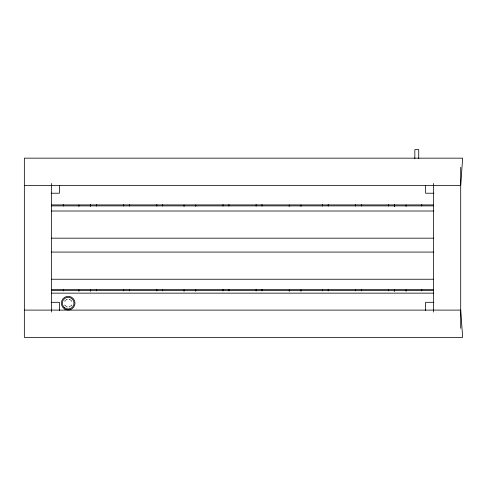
<?xml version="1.0" encoding="UTF-8"?>
<svg xmlns="http://www.w3.org/2000/svg" width="487" height="487" viewBox="0 0 487 487"><rect width="100%" height="100%" fill="white"/><g stroke="black" fill="none" stroke-linecap="round" stroke-linejoin="round"><path stroke-width="0.73" d="M24.35 185.431L51.622 185.431M51.719 185.431L433.333 185.431M433.43 185.431L460.702 185.431L462.65 158.159L24.35 158.159L24.35 337.375L462.65 337.375L460.702 310.103L433.43 310.103M51.08 193.223L59.414 193.223L59.414 185.644M433.972 193.223L425.638 193.223L425.638 185.644M51.427 204.911L433.625 204.911M51.427 205.885L433.625 205.885M51.427 211.005L433.625 211.005M51.427 238.173L433.625 238.173M51.427 252.077L433.625 252.077M51.427 279.24L433.625 279.24M51.427 289.649L433.625 289.649M51.427 290.623L433.625 290.623M51.427 293.144L433.625 293.144M51.08 302.311L59.414 302.311L59.414 310.645M433.972 302.311L425.638 302.311L425.638 310.645M24.35 310.103L51.622 310.103M51.719 310.103L433.333 310.103M460.702 167.248L460.702 328.281M433.43 183.483L433.43 312.051M421.742 204.583L421.742 206.098M421.742 289.43L421.742 290.946M418.729 158.646L418.729 149.625L414.839 149.625L414.839 158.646M406.109 204.93L406.109 206.445M406.109 289.844L406.109 291.36M394.47 204.583L394.47 206.098M394.47 289.43L394.47 290.946M394.421 204.93L394.421 206.445M394.421 289.844L394.421 291.36M388.626 204.583L388.626 206.098M388.626 289.43L388.626 290.946M361.354 204.583L361.354 206.098M361.354 289.43L361.354 290.946M355.51 204.583L355.51 206.098M355.51 289.43L355.51 290.946M328.238 204.583L328.238 206.098M328.238 289.43L328.238 290.946M322.394 204.583L322.394 206.098M322.394 289.43L322.394 290.946M300.936 204.93L300.936 206.445M300.936 289.844L300.936 291.36M289.248 204.93L289.248 206.445M289.248 289.844L289.248 291.36M262.006 204.583L262.006 206.098M262.006 289.43L262.006 290.946M256.162 204.583L256.162 206.098M256.162 289.43L256.162 290.946M228.89 204.583L228.89 206.098M228.89 289.43L228.89 290.946M223.046 204.583L223.046 206.098M223.046 289.43L223.046 290.946M195.756 204.93L195.756 206.445M195.756 289.844L195.756 291.36M184.068 204.93L184.068 206.445M184.068 289.844L184.068 291.36M162.658 204.583L162.658 206.098M162.658 289.43L162.658 290.946M156.814 204.583L156.814 206.098M156.814 289.43L156.814 290.946M129.542 204.583L129.542 206.098M129.542 289.43L129.542 290.946M123.698 204.583L123.698 206.098M123.698 289.43L123.698 290.946M96.426 204.583L96.426 206.098M96.426 289.43L96.426 290.946M90.582 204.583L90.582 206.445M90.582 289.43L90.582 291.36M78.894 204.93L78.894 206.445M78.894 289.844L78.894 291.36M63.31 204.583L63.31 206.098M63.31 289.43L63.31 290.946M51.622 183.483L51.622 312.051M71.559 305.106A3.896 3.896 0 0 1 70.938 305.909M70.128 306.53A3.896 3.896 0 0 1 69.191 306.92M67.176 306.92A3.896 3.896 0 0 1 66.232 306.53M65.428 305.909A3.896 3.896 0 0 1 64.808 305.106M64.808 301.209A3.896 3.896 0 0 1 65.428 300.4M66.232 299.779A3.896 3.896 0 0 1 67.176 299.395M69.191 299.395A3.896 3.896 0 0 1 70.128 299.779M70.938 300.4A3.896 3.896 0 0 1 71.559 301.209M64.771 309.062A6.818 6.818 0 0 0 74.998 303.158A6.818 6.818 0 0 0 64.771 297.253A6.818 6.818 0 0 0 64.771 309.062M64.053 307.291A5.844 5.844 0 0 0 73.829 304.667A5.844 5.844 0 0 0 66.67 297.508A5.844 5.844 0 0 0 64.053 307.291"/></g></svg>
